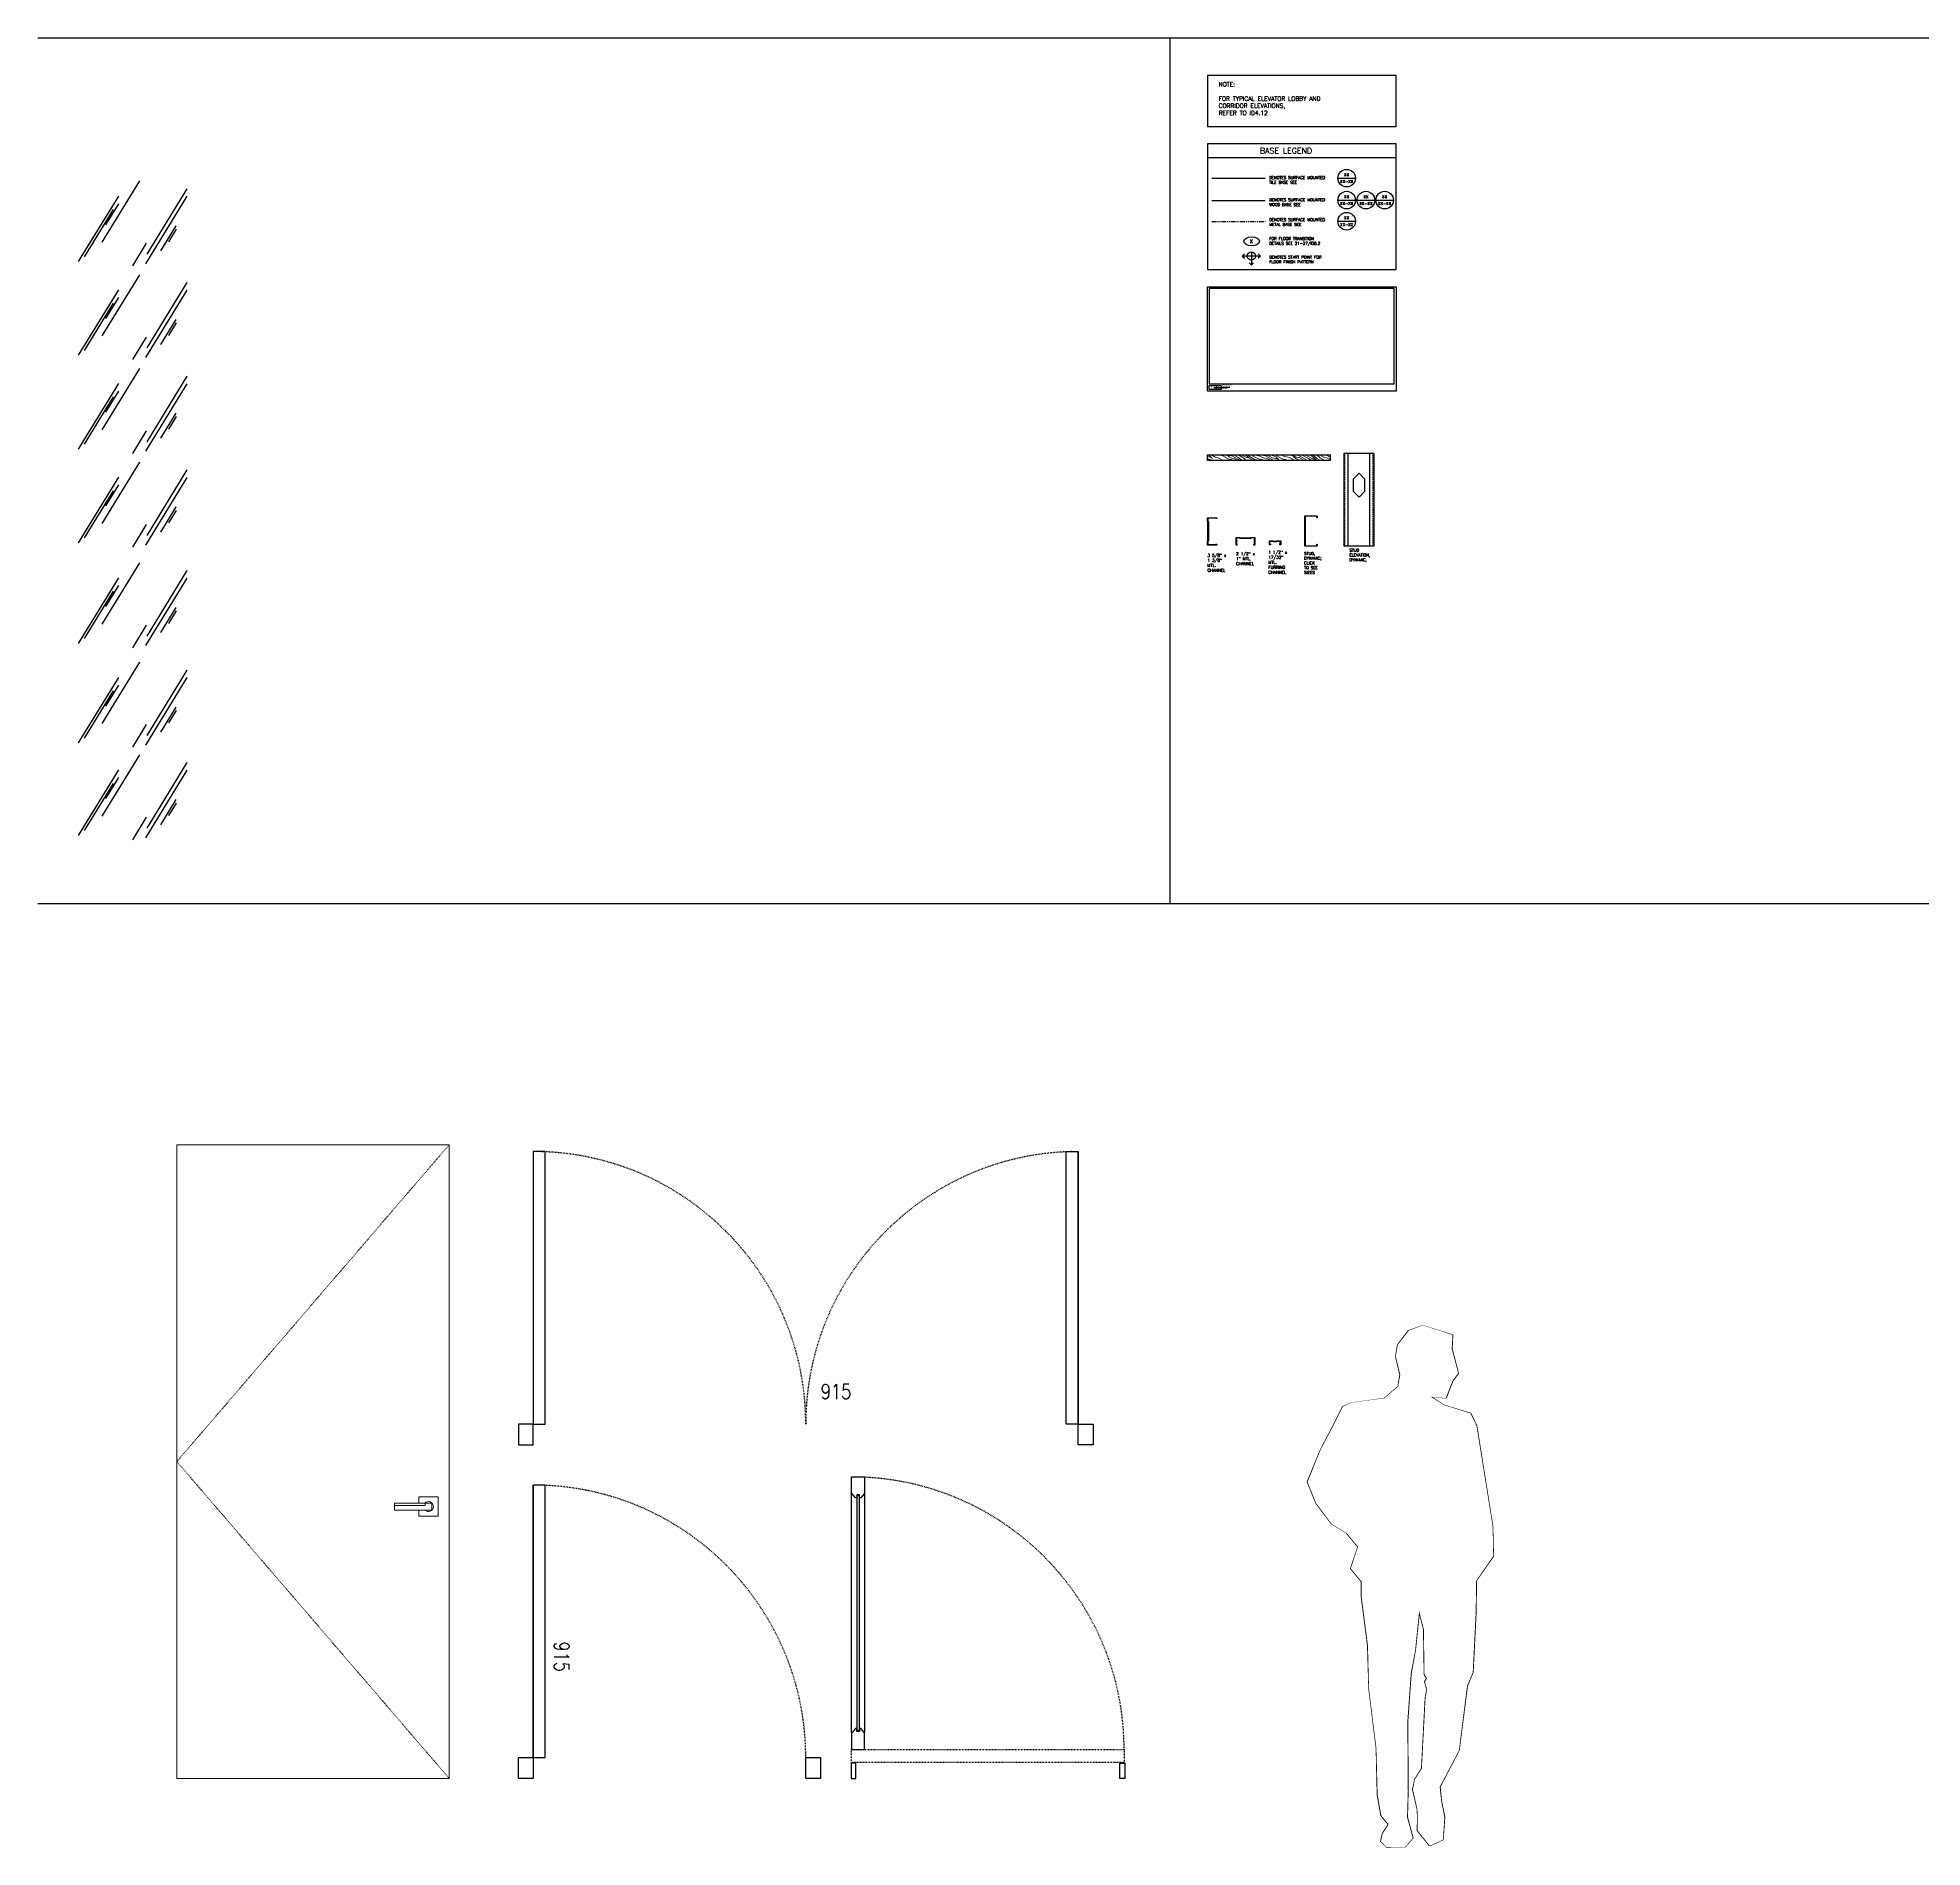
# Model space of a CAD drawing. Header units: inches. Extents: x -11160 to 9368, y -3485 to 2663.
# Drawn here: x -5045.3 to -4796.1, y 519.6 to 758.8 of the extents above; entities that cross this region are included whole.
import ezdxf
from ezdxf.enums import TextEntityAlignment as Align

# ---------------------------------------------------------------- set-up
doc = ezdxf.new("R2010")
doc.units = ezdxf.units.IN
doc.header["$MEASUREMENT"] = 0
doc.set_wipeout_variables(frame=1)
for name, pattern in [('AUDIT_D_150921172902-1', [0]), ('CENTER', [2, 1.25, -0.25, 0.25, -0.25]), ('HIDDEN2', [0.1875, 0.125, -0.0625]), ('SHIDDEN', [0.25, 0.19, -0.06]), ('Xref-ML-Base Legend$0$PHANTOM2', [1.25, 0.625, -0.125, 0.125, -0.125, 0.125, -0.125])]:
    doc.linetypes.add(name, pattern=pattern)
for name, color, linetype in [('A-GLAZ-001', 1, 'Continuous'), ('A-GLAZ-BLK', 7, 'Continuous'), ('S-MHID', 3, 'SHIDDEN'), ('S-MLTG', 1, 'Continuous'), ('SM-I-3-Green', 3, 'Continuous'), ('WIPEOUT', 6, 'AUDIT_D_150921172902-1')]:
    doc.layers.add(name, color=color, linetype=linetype)
for name, color, linetype, lineweight in [('SM-I-1-Red', 1, 'Continuous', 9), ('SM-I-5-Blue', 5, 'Continuous', 9), ('SM-I-8-Gray', 8, 'Continuous', 9)]:
    doc.layers.add(name, color=color, linetype=linetype, lineweight=lineweight)
doc.styles.add('ATTRIBUTES-1', font='romans.shx', dxfattribs={"height": 0.082031})
doc.styles.add('QALTEXT', font='ROMANS.shx', dxfattribs={"width": 0.8})
doc.styles.add('SHT_ARIAL', font='arial.ttf')
doc.styles.add('SMM-10', font='romans.shx', dxfattribs={"height": 20})
doc.styles.add('SMM-5', font='romans.shx', dxfattribs={"height": 10})
doc.styles.add('Xref-ML-Base Legend$0$MLM-5', font='romans.shx', dxfattribs={"height": 10})

# ---------------------------------------------------------------- blocks, each defined once
blk = doc.blocks.new('SMI-glazing_hatch1')
at = {"color": 0}
for p, q in [((-0.194, -0.535), (0.524, 0.637)), ((-0.644, -0.905), (0.123, 0.347)), ((-0.534, -0.813), (0.02, 0.091)), ((-0.123, -0.201), (0.123, 0.201))]:
    blk.add_line(p, q, dxfattribs=at)
blk = doc.blocks.new('SMI-glazing_hatch2')
at = {"color": 0}
for p, q in [((-0.395, -0.547), (0.395, 0.744)), ((-0.372, -0.363), (0.396, 0.889)), ((-0.113, -0.298), (0.181, 0.181)), ((0.04, -0.124), (0.187, 0.116)), ((-0.647, -0.586), (-0.383, -0.155))]:
    blk.add_line(p, q, dxfattribs=at)
blk = doc.blocks.new('SM_LEVER-ENTRY-2')
at = {"linetype": 'ByBlock'}
blk.add_lwpolyline([(32.5, 11.7), (32.5, 32.5), (-32.5, 32.5), (-32.5, -32.5), (32.5, -32.5), (32.5, -11.7)], dxfattribs=at)
blk.add_lwpolyline([(114.5, 3.9), (11, 3.9), (11, 11.7), (-11, 11.7), (-11, -11.7), (114.5, -11.7)], close=True, dxfattribs=at)
blk.add_lwpolyline([(11, 11.7), (114.5, 11.7), (114.5, 3.9), (11, 3.9)], close=True)
at = {"color": 0}
blk.add_lwpolyline([(11, 11.7), (114.5, 11.7), (114.5, 3.9)], dxfattribs=at)
blk.add_arc((0, 0), 16.8, 44.20368, 315.79632, dxfattribs=at)
blk = doc.blocks.new('*U218')
at = {"color": 0}
blk.add_lwpolyline([(7.7, 0), (924.4, 0), (924.4, 2133), (7.7, 2133)], close=True, dxfattribs=at)
at = {"color": 8, "linetype": 'CENTER'}
blk.add_lwpolyline([(924.4, 2133), (7.7, 1066.5), (924.4, 0)], dxfattribs=at)
at = {"layer": 'SM-I-1-Red', "color": 8, "xscale": -1}
blk.add_blockref('SM_LEVER-ENTRY-2', (854.4, 915), dxfattribs=at)
blk = doc.blocks.new('*U219')
at = {"layer": 'SM-I-8-Gray'}
h = blk.add_hatch(dxfattribs=at)
h.set_pattern_fill('LEGNO1', color=256, scale=2.5, angle=207.9998, style=0, pattern_type=2)
h.set_pattern_definition([(208, (0, 0), (1.1737, -2.2074), [0.5, -0.75, 0.25, -1]), (208, (-1.5158, -0.8768), (1.1737, -2.2074), [0.5, -2]), (208, (-1.2364, -0.8698), (1.1737, -2.2074), [0.25, -2.25]), (208, (0.007, -0.2794), (1.1737, -2.2074), [0.125, -1.75, 0.125, -0.5]), (208, (-0.707, -0.8006), (1.1737, -2.2074), [0.5, -0.75, 0.125, -1.125]), (208, (-0.1257, -0.5623), (1.1737, -2.2074), [0.375, -2.125]), (208, (-0.6482, -0.911), (1.1737, -2.2074), [0.75, -1.75]), (208, (0.0433, -0.614), (1.1737, -2.2074), [0.5, -2]), (208, (-0.8103, -1.1387), (1.1737, -2.2074), [1.25, -1.25]), (208, (-0.0894, -0.897), (1.1737, -2.2074), [0.25, -0.75, 0.5, -1]), (208, (-1.6052, -1.7737), (1.1737, -2.2074), [0.5, -2]), (208, (-1.1344, -1.5942), (1.1737, -2.2074), [0.25, -2.25]), (208, (-0.6636, -1.4146), (1.1737, -2.2074), [0.25, -2.25]), (208, (0.4695, -0.883), (1.1737, -2.2074), [0.5, -2]), (208, (-0.605, -1.525), (1.1737, -2.2074), [0.5, -2]), (208, (-0.5462, -1.6353), (1.1737, -2.2074), [0.5, -0.5, 0.5, -1]), (208, (-0.046, -1.511), (1.1737, -2.2074), [0.25, -1.25, 0.5, -0.5]), (208, (-0.4582, -1.801), (1.1737, -2.2074), [0.75, -1.75]), (208, (-0.3995, -1.9113), (1.1737, -2.2074), [0.5, -2]), (208, (0.5128, -1.497), (1.1737, -2.2074), [0.75, -1, 0.25, -0.5]), (208, (0.5715, -1.6073), (1.17367, -2.2074), [1.25, -1.25]), (208, (-0.7236, -2.3667), (1.1737, -2.2074), [0.25, -2.25]), (208, (-0.032, -2.0698), (1.1737, -2.2074), [0.5, -2]), (208, (0.4388, -1.8903), (1.1737, -2.2074), [0.25, -1, 0.25, -1]), (208, (0.6889, -1.828), (1.17367, -2.2074), [0.25, -0.75, 0.5, -1]), (208, (0.2767, -2.118), (1.1737, -2.2074), [0.25, -1.25, 0.25, -0.75]), (208, (-0.1354, -2.408), (1.1737, -2.2074), [0.75, -1.75]), (208, (0.8062, -2.0488), (1.17367, -2.2074), [0.5, -2]), (208, (-0.268, -2.6908), (1.1737, -2.2074), [0.25, -2.25]), (208, (-0.6803, -2.9808), (1.1737, -2.2074), [0.25, -2.25]), (222.036, (-1.45714, -0.9871), (-2.207373, -1.17367), [0.2575, -10.05026]), (222.036, (-1.4138, -1.60115), (-2.207373, -1.17367), [0.2575, -10.05026]), (222.036, (-0.48886, -2.8082), (-2.207373, -1.17367), [0.2575, -10.05026]), (222.036, (-0.2668, -1.62834), (-2.207373, -1.17367), [0.2575, -10.05026]), (222.036, (-0.5322, -2.1942), (-2.207373, -1.17367), [0.2575, -10.05026]), (222.036, (-0.84096, -2.146), (-2.207373, -1.17367), [0.2575, -10.05026]), (222.036, (0.4681, -1.94545), (-2.207373, -1.17367), [0.2575, -10.05026]), (222.036, (-0.4735, -2.30455), (-2.207373, -1.17367), [0.2575, -10.05026]), (222.036, (-1.3551, -1.7115), (-2.207373, -1.17367), [0.515, -9.79276]), (222.036, (-1.04635, -1.7597), (-2.207373, -1.17367), [0.515, -9.79276]), (222.036, (-0.98767, -1.8701), (-2.207373, -1.17367), [0.515, -9.79276]), (13.9636, (-0.7069, -0.8006), (2.207373, 1.17367), [0.2575, -0.515, 0.2575, -9.27776]), (13.9636, (-0.0894, -0.89695), (2.207373, 1.17367), [0.2575, -10.05026]), (13.9636, (0.4388, -1.89026), (2.207373, 1.17367), [0.515, -9.79276]), (42.036, (-1.5158, -0.87675), (2.207373, 1.17367), [0.2575, -10.05026]), (193.9636, (-1.9573, -1.1115), (-2.207373, -1.17367), [0.2575, -10.05026]), (193.9636, (-0.8843, -1.53197), (-2.207373, -1.17367), [0.2575, -10.05026]), (193.9636, (-1.1204, -2.153), (-2.207373, -1.17367), [0.2575, -10.05026]), (193.9636, (-0.1494, -1.8491), (-2.207373, -1.17367), [0.2575, -10.05026]), (193.9636, (0.21804, -2.00763), (-2.207373, -1.17367), [0.2575, -10.05026]), (193.9636, (0.056, -2.23537), (-2.207373, -1.17367), [0.2575, -10.05026]), (193.9636, (-0.1494, -1.8491), (-2.207373, -1.17367), [0.2575, -10.05026]), (193.9636, (-0.63557, -2.5323), (-2.207373, -1.17367), [1.03, -9.27776]), (193.9636, (-0.1034, -0.3381), (-2.207373, -1.17367), [1.03, -9.27776]), (193.9636, (-0.2361, -0.621), (-2.207373, -1.17367), [1.03, -9.27776]), (193.9636, (-0.39814, -0.84876), (-2.207373, -1.17367), [0.2575, -0.515, 0.515, -9.02026]), (193.9636, (-0.3101, -1.0143), (-2.207373, -1.17367), [0.515, -0.515, 0.515, -8.76276]), (193.9636, (0.028, -1.1177), (-2.207373, -1.17367), [1.03, -9.27776]), (193.9636, (0.33676, -1.16587), (-2.207373, -1.17367), [1.03, -9.27776]), (193.9636, (0.39544, -1.27624), (-2.207373, -1.17367), [1.03, -9.27776]), (193.9636, (-0.7976, -2.76), (-2.207373, -1.17367), [0.2575, -10.05026]), (193.9636, (-0.901, -3.0981), (-2.207373, -1.17367), [0.515, -9.79276]), (193.9636, (0.36475, -2.28355), (-2.207373, -1.173672), [0.515, -9.79276]), (193.9636, (-0.4415, -0.23473), (-2.207373, -1.17367), [1.03, -9.27776]), (193.9636, (-0.9443, -2.4841), (-2.207373, -1.17367), [0.7725, -9.53526]), (193.9636, (-1.2531, -2.4359), (-2.207373, -1.17367), [1.545, -8.76276])])
h.paths.add_polyline_path([(0, 0), (-10.25, 0), (-10.25, -0.47), (0, -0.47)])
at = {"color": 0}
blk.add_lwpolyline([(0, 0), (-10.25, 0), (-10.25, -0.47), (0, -0.47)], close=True, dxfattribs=at)
blk = doc.blocks.new('SMI-3-5_8-mtl_chan')
at = {"color": 0}
for points in [[(1.12, 0.06), (1.12, 0.12), (1.25, 0.12), (1.25, 0), (0, 0), (0, 0.5), (0.06, 0.56), (0.06, 3.06), (0, 3.12), (0, 3.62), (1.25, 3.62), (1.25, 3.5), (1.12, 3.5), (1.12, 3.56)], [(1.19, 3.56), (0.06, 3.56), (0.06, 3.15), (0.12, 3.09), (0.12, 0.54), (0.06, 0.47), (0.06, 0.06), (1.19, 0.06)]]:
    blk.add_lwpolyline(points, dxfattribs=at)
blk = doc.blocks.new('SMI-2-1_2-mtl_chan')
at = {"color": 0, "ltscale": 0.5}
blk.add_lwpolyline([(0.06, -1), (0.06, -0.88), (0.12, -0.88), (0.12, -1), (0, -1), (0, 0), (0.5, 0), (0.56, -0.06), (1.94, -0.06), (2, 0), (2.5, 0), (2.5, -1), (2.37, -1), (2.37, -0.88), (2.44, -0.88), (2.44, -1), (2.44, -0.06), (2.03, -0.06), (1.96, -0.12), (0.54, -0.12), (0.47, -0.06), (0.06, -0.06), (0.06, -0.88)], dxfattribs=at)
blk = doc.blocks.new('SMI-1-1_2-mtl_chan')
for p, q in [((0, 0), (0.5, 0)), ((0, -0.53), (0, 0)), ((0.5, 0), (0.56, -0.06)), ((0.94, -0.06), (1, 0)), ((1, 0), (1.5, 0)), ((1, 0), (1.5, 0)), ((1.5, 0), (1.5, -0.53)), ((0.13, -0.53), (0, -0.53)), ((0.06, -0.53), (0.06, -0.06)), ((0.06, -0.06), (0.47, -0.06)), ((0.06, -0.41), (0.13, -0.41)), ((0.13, -0.41), (0.13, -0.53)), ((0.47, -0.06), (0.54, -0.12)), ((0.54, -0.12), (0.96, -0.12)), ((0.56, -0.06), (0.94, -0.06)), ((1.03, -0.06), (0.96, -0.12)), ((1.03, -0.06), (1.44, -0.06)), ((1.38, -0.41), (1.44, -0.41)), ((1.38, -0.53), (1.38, -0.41)), ((1.5, -0.53), (1.38, -0.53)), ((1.44, -0.53), (1.44, -0.06))]:
    blk.add_line(p, q)
blk = doc.blocks.new('SMI-startout')
at = {"color": 4}
for p, q in [((-0.249, 0), (-0.19, 0.059)), ((0.249, 0), (0.19, 0.059)), ((-0.249, 0), (-0.19, -0.059)), ((0, -0.249), (-0.059, -0.19)), ((0, -0.249), (0.059, -0.19)), ((0.249, 0), (0.19, -0.059))]:
    blk.add_line(p, q, dxfattribs=at)
for p, q in [((0.249, 0), (-0.249, 0)), ((0, 0.113), (0, -0.249))]:
    blk.add_line(p, q)
blk.add_circle((0, 0), 0.113)
blk = doc.blocks.new('SMI-threshold_type')
at = {"color": 3}
blk.add_ellipse((0, 0), major_axis=(4.38, 0), ratio=0.581778, dxfattribs=at)
at = {"color": 2, "style": 'ATTRIBUTES-1'}
blk.add_attdef('THRESHOLD_NO.', text='', height=2, dxfattribs=at).set_placement((-0.2, -1.1), align=Align.CENTER)
blk = doc.blocks.new('*U133')
at = {"color": 1, "linetype": 'Continuous'}
blk.add_line((0.00133, 0.00078), (0.003, 0.00078), dxfattribs=at)
at = {"color": 5}
blk.add_lwpolyline([(0.03987, 0.02188), (0.00039, 0.02188), (0.00039, 0.00155), (0.03987, 0.00155)], close=True, dxfattribs=at)
at = {"color": 2, "linetype": 'Continuous'}
blk.add_lwpolyline([(0.0029, 0.00036), (0.00039, 0.00036), (0.00039, 0.00119), (0.0029, 0.00119)], close=True, dxfattribs=at)
at = {"color": 1, "linetype": 'Continuous', "const_width": 0.0000336}
blk.add_lwpolyline([(0.00133, 0.00112), (0.00133, 0.00044)], dxfattribs=at)
at = {"layer": 'Defpoints'}
blk.add_lwpolyline([(0, 0.02227), (0.04026, 0.02227), (0.04026, 0), (0, 0)], close=True, dxfattribs=at)
at = {"color": 1, "style": 'SHT_ARIAL'}
blk.add_attdef('NO', text='', height=0.000405, dxfattribs=at).set_placement((0.00086, 0.00077), align=Align.MIDDLE)
at = {"color": 1, "linetype": 'Continuous', "style": 'SHT_ARIAL'}
for tag, p in [('SHEET', (0.00217, 0.00098)), ('SCALE', (0.00217, 0.00057))]:
    blk.add_attdef(tag, text='', height=0.000179, dxfattribs=at).set_placement(p, align=Align.MIDDLE)
at = {"color": 1, "style": 'SHT_ARIAL'}
for tag, p in [('TITLE3', (0.00301, 0.00119)), ('%%UTITLE2', (0.00301, 0.00085)), ('%%OTITLE1', (0.00301, 0.00046))]:
    blk.add_attdef(tag, p, '', height=0.000252, dxfattribs=at)
blk = doc.blocks.new('*U134')
at = {"linetype": 'ByBlock'}
blk.add_line((915, 0), (915, 915), dxfattribs=at)
for points in [[(-915, 0), (-875, 0), (-875, 915), (-915, 915)], [(915, 0), (875, 0), (875, 915), (915, 915)], [(-915, -70), (-915, 0), (-965, 0), (-965, -70)], [(915, -70), (915, 0), (965, 0), (965, -70)]]:
    blk.add_lwpolyline(points, close=True, dxfattribs=at)
at = {"color": 252, "linetype": 'HIDDEN2'}
for centre, start, end in [((-915, 0), 0, 88.6081), ((915, 0), 91.3919, 180)]:
    blk.add_arc(centre, 915, start, end, dxfattribs=at)
at = {"layer": 'Defpoints', "linetype": 'ByBlock', "insert": (50.1, 133.9), "char_height": 50, "attachment_point": 1, "style": 'QALTEXT'}
blk.add_mtext('915', dxfattribs=at)
blk = doc.blocks.new('*U135')
at = {"linetype": 'ByBlock'}
blk.add_line((-50, -35), (-50, -950), dxfattribs=at)
for points in [[(-1015, -35), (-1015, 35), (-965, 35), (-965, -35)], [(-50, -35), (-50, 35), (0, 35), (0, -35)], [(-50, -35), (-90, -35), (-90, -950), (-50, -950)]]:
    blk.add_lwpolyline(points, close=True, dxfattribs=at)
at = {"color": 253, "linetype": 'HIDDEN2'}
blk.add_arc((-50, -35), 915, 180, 268.6081, dxfattribs=at)
at = {"layer": 'Defpoints', "linetype": 'ByBlock', "insert": (-120.5, -322.3), "char_height": 50, "attachment_point": 9, "rotation": 90, "style": 'QALTEXT', "bg_fill": 2}
blk.add_mtext('915', dxfattribs=at)
blk = doc.blocks.new('*U136')
at = {"color": 253}
for p, q in [((2, 109.5), (2, 910.2)), ((45.8, 910.2), (45.8, 109.5))]:
    blk.add_line(p, q, dxfattribs=at)
at = {"color": 2}
for points in [[(20.7, 896.8), (14.5, 896.8), (3.3, 910.2), (2, 910.2), (2, 967.4), (45.8, 967.4), (45.8, 910.2), (44.5, 910.2), (33.3, 896.8), (27.1, 896.8)], [(20.7, 123), (14.5, 123), (3.3, 109.5), (2, 109.5), (2, 52.4), (45.8, 52.4), (45.8, 109.5), (44.5, 109.5), (33.3, 123), (27.1, 123)]]:
    blk.add_lwpolyline(points, dxfattribs=at)
at = {"color": 1}
blk.add_lwpolyline([(27.1, 905.5), (27.1, 114.3), (20.7, 114.3), (20.7, 905.5)], close=True, dxfattribs=at)
at = {"color": 2}
for points in [[(0, -44.9), (15.9, -44.9), (15.9, 5.9), (0, 5.9)], [(919, -44.9), (903.1, -44.9), (903.1, 5.9), (919, 5.9)]]:
    blk.add_lwpolyline(points, close=True, dxfattribs=at)
at = {"color": 253, "linetype": 'HIDDEN2', "ltscale": 0.125}
blk.add_lwpolyline([(917, 8.6), (2, 8.6), (2, 52.4), (917, 52.4)], close=True, dxfattribs=at)
at = {"color": 253, "linetype": 'HIDDEN2'}
blk.add_arc((2, 52.4), 915, 0, 87.25692, dxfattribs=at)
at = {"layer": 'A-GLAZ-001'}
for points in [[(28.7, 896.8), (28.7, 907.1), (19.1, 907.1), (19.1, 896.8)], [(28.7, 123), (28.7, 112.7), (19.1, 112.7), (19.1, 123)]]:
    blk.add_lwpolyline(points, dxfattribs=at)
blk = doc.blocks.new('*U138')
at = {"linetype": 'ByBlock'}
blk.add_lwpolyline([(-0.5625, -1.625), (-0.7647, -1.625, -0.41421356), (-0.8125, -1.5772), (-0.8125, -0.0478, -0.41421356), (-0.7647, 0), (3.1397, 0, -0.41421356), (3.1875, -0.0478), (3.1875, -1.5772, -0.41421356), (3.1397, -1.625), (2.9375, -1.625), (2.9375, -1.5772), (3.1397, -1.5772), (3.1397, -0.0478), (-0.7647, -0.0478), (-0.7647, -1.5772), (-0.5625, -1.5772)], format="xyb", close=True, dxfattribs=at)
blk = doc.blocks.new('*U139')
at = {"color": 3}
blk.add_lwpolyline([(0, 6.42), (-0.74, 7.17), (-0.74, 8.83), (0, 9.58), (0.74, 8.83), (0.74, 7.17)], close=True, dxfattribs=at)
at = {"layer": 'S-MHID'}
for p, q in [((-1.88, 0, 0.11), (-1.87, 12.18, 0.18)), ((1.88, 0, 0.11), (1.87, 12.18, 0.18))]:
    blk.add_line(p, q, dxfattribs=at)
at = {"layer": 'S-MLTG'}
for p, q in [((-1.44, 0), (-1.44, 12.18)), ((1.44, 0), (1.44, 12.18))]:
    blk.add_line(p, q, dxfattribs=at)
blk.add_lwpolyline([(-2, 12.18), (-2, 0), (2, 0), (2, 12.18)], close=True, dxfattribs=at)
blk = doc.blocks.new('SMI-reference-bubble')
at = {"color": 3}
blk.add_line((-0.253, 0), (0.253, 0), dxfattribs=at)
blk.add_circle((0, 0), 0.253, dxfattribs=at)
at = {"color": 2, "style": 'ATTRIBUTES-1'}
for tag, p in [('NO', (0, 0.096)), ('PAGE', (0, -0.096))]:
    blk.add_attdef(tag, text='', height=0.082, dxfattribs=at).set_placement(p, align=Align.MIDDLE_CENTER)
blk = doc.blocks.new('scale figure 2')
at = {"layer": 'WIPEOUT', "color": 2}
blk.add_lwpolyline([(-9728.4, 15530.9), (-9685.5, 15546.9), (-9594.6, 15517.5), (-9597.1, 15475.1), (-9577.2, 15400.1), (-9593.9, 15378), (-9615.6, 15323.3), (-9661.6, 15327.5), (-9620.5, 15301.8), (-9539.6, 15276.7), (-9520.9, 15238), (-9471.4, 14929.5), (-9469.5, 14838.5), (-9521.9, 14763), (-9523.4, 14667), (-9532.5, 14481.4), (-9549.9, 14440.2), (-9575, 14241.4), (-9634, 14129.5), (-9629.6, 14087.7), (-9619.6, 14036.1), (-9623.9, 13967.3), (-9664.3, 13948.8), (-9701.7, 13995.5), (-9701.1, 14033.6), (-9702.4, 14060.6), (-9716.1, 14121.4), (-9710.6, 14151.6), (-9688.8, 14186), (-9677.4, 14402.6), (-9672.5, 14429.6), (-9679.3, 14451.7), (-9673.1, 14462.8), (-9680.6, 14475.1), (-9682.6, 14613.4), (-9697, 14669.3), (-9709.3, 14550), (-9722.9, 14476.9), (-9733.3, 14330), (-9731.8, 14116.1), (-9734.2, 14036.2), (-9716.8, 13972.3), (-9741, 13944), (-9796.4, 13944.6), (-9814.4, 13961.8), (-9809.5, 13985.1), (-9790.7, 14014.5), (-9813.3, 14041.7), (-9824.5, 14105), (-9828.4, 14248.8), (-9851, 14430.7), (-9854.3, 14563.4), (-9873.7, 14714), (-9873.8, 14760), (-9907, 14800.6), (-9884.7, 14867.2), (-9919.4, 14908.7), (-9965.4, 14936.9), (-10013.4, 15000.8), (-10039.6, 15065.9), (-9999.3, 15165.5), (-9962, 15236.2), (-9931, 15297.7), (-9904.9, 15309.4), (-9803.5, 15323.1), (-9761.8, 15358.8), (-9755, 15395), (-9768.8, 15451.6), (-9762.6, 15487.2)], close=True, dxfattribs=at)
at = {"color": 2}
blk.add_wipeout([(-9728.4, 15530.9), (-9685.5, 15546.9), (-9594.6, 15517.5), (-9597.1, 15475.1), (-9577.2, 15400.1), (-9593.9, 15378), (-9615.6, 15323.3), (-9661.6, 15327.5), (-9620.5, 15301.8), (-9539.6, 15276.7), (-9520.9, 15238), (-9471.4, 14929.5), (-9469.5, 14838.5), (-9521.9, 14763), (-9523.4, 14667), (-9532.5, 14481.4), (-9549.9, 14440.2), (-9575, 14241.4), (-9634, 14129.5), (-9629.6, 14087.7), (-9619.6, 14036.1), (-9623.9, 13967.3), (-9664.3, 13948.8), (-9701.7, 13995.5), (-9701.1, 14033.6), (-9702.4, 14060.6), (-9716.1, 14121.4), (-9710.6, 14151.6), (-9688.8, 14186), (-9677.4, 14402.6), (-9672.5, 14429.6), (-9679.3, 14451.7), (-9673.1, 14462.8), (-9680.6, 14475.1), (-9682.6, 14613.4), (-9697, 14669.3), (-9709.3, 14550), (-9722.9, 14476.9), (-9733.3, 14330), (-9731.8, 14116.1), (-9734.2, 14036.2), (-9716.8, 13972.3), (-9741, 13944), (-9796.4, 13944.6), (-9814.4, 13961.8), (-9809.5, 13985.1), (-9790.7, 14014.5), (-9813.3, 14041.7), (-9824.5, 14105), (-9828.4, 14248.8), (-9851, 14430.7), (-9854.3, 14563.4), (-9873.7, 14714), (-9873.8, 14760), (-9907, 14800.6), (-9884.7, 14867.2), (-9919.4, 14908.7), (-9965.4, 14936.9), (-10013.4, 15000.8), (-10039.6, 15065.9), (-9999.3, 15165.5), (-9962, 15236.2), (-9931, 15297.7), (-9904.9, 15309.4), (-9803.5, 15323.1), (-9761.8, 15358.8), (-9755, 15395), (-9768.8, 15451.6), (-9762.6, 15487.2)], dxfattribs=at)

msp = doc.modelspace()

# ---------------------------------------------------------------- linework, layer by layer
at = {"color": 2}
for p, q in [((-5045.28445, 758.83821), (-4745.94587, 758.83821)), ((-4895.61516, 758.83821), (-4895.61516, 644.37208)), ((-5045.28445, 644.37208), (-4745.94587, 644.37208))]:
    msp.add_line(p, q, dxfattribs=at)
at = {"color": 4}
msp.add_line((-4890.62704, 742.99475), (-4865.69374, 742.99475), dxfattribs=at)
at = {"color": 6}
for points in [[(-4890.62704, 747.08885), (-4865.69374, 747.08885), (-4865.69374, 753.85009), (-4890.62704, 753.85009)], [(-4890.62704, 728.20409), (-4865.69374, 728.20409), (-4865.69374, 744.79284), (-4890.62704, 744.79284)]]:
    msp.add_lwpolyline(points, close=True, dxfattribs=at)
at = {"color": 3}
for points in [[(-4890.04034, 740.26264), (-4882.98852, 740.26264)], [(-4890.04034, 737.31622), (-4882.98852, 737.31622)]]:
    msp.add_lwpolyline(points, dxfattribs=at)
at = {"color": 3, "linetype": 'Xref-ML-Base Legend$0$PHANTOM2'}
msp.add_lwpolyline([(-4890.04034, 734.52627), (-4882.98852, 734.52627)], dxfattribs=at)

# ---------------------------------------------------------------- block references
for name, p, xscale, yscale, zscale, values in [('SMI-reference-bubble', (-4872.21649, 740.26611, -0.00087), 4.607999999999979, 4.607999999999979, 4.607999999999979, {'NO': 'XX', 'PAGE': 'XX-XX'}), ('SMI-reference-bubble', (-4872.21649, 737.36014, -0.00087), 4.607999999999979, 4.607999999999979, 4.607999999999979, {'NO': 'XX', 'PAGE': 'XX-XX'}), ('SMI-reference-bubble', (-4869.67195, 737.36014, -0.00087), 4.607999999999979, 4.607999999999979, 4.607999999999979, {'NO': 'XX', 'PAGE': 'XX-XX'}), ('SMI-reference-bubble', (-4867.19712, 737.36014, -0.00087), 4.607999999999979, 4.607999999999979, 4.607999999999979, {'NO': 'XX', 'PAGE': 'XX-XX'}), ('SMI-reference-bubble', (-4872.21649, 734.5702, -0.00087), 4.607999999999979, 4.607999999999979, 4.607999999999979, {'NO': 'XX', 'PAGE': 'XX-XX'}), ('*U133', (-4890.62704, 712.11597), 619.3536000000436, 619.3536000000436, 619.3536000000436, {'SHEET': 'ID000', 'SCALE': 'SCALE 1:1', 'NO': '1', '%%UTITLE2': '%%uLOCATION', '%%OTITLE1': '%%oDETAIL', 'TITLE3': '%%LOCATION'})]:
    msp.add_blockref(name, p, dxfattribs=dict(xscale=xscale, yscale=yscale, zscale=zscale)).add_auto_attribs(values)
at = {"color": 8, "true_color": 0x808080, "xscale": 6.912000000000197, "yscale": 6.912000000000197, "zscale": 6.912000000000197}
for name, p in [('SMI-glazing_hatch1', (-5035.41954, 735.49558)), ('SMI-glazing_hatch2', (-5028.23972, 732.7219))]:
    msp.add_blockref(name, p, dxfattribs=at)
at = {"color": 2, "xscale": 4.8, "yscale": 4.8, "zscale": 4.8}
msp.add_blockref('SMI-startout', (-4884.82106, 729.96482), dxfattribs=at)
ref = msp.add_blockref('SMI-threshold_type', (-4884.77802, 731.92366, -0.00087), dxfattribs=dict(xscale=0.2362204724409449, yscale=0.2362204724409449, zscale=0.2362204724409449))
ref.add_attrib('TRASH_NO.', 'X', dxfattribs={"color": 2, "height": 0.4725, "style": 'ATTRIBUTES-1'}).set_placement((-4884.81973, 731.66985, -0.00087), align=Align.CENTER)
at = {"color": 8, "true_color": 0x737373, "xscale": 6.912000000000197, "yscale": 6.912000000000197, "zscale": 6.912000000000197}
for name, p in [('SMI-glazing_hatch1', (-5035.41954, 723.10202)), ('SMI-glazing_hatch2', (-5028.23972, 720.32834))]:
    msp.add_blockref(name, p, dxfattribs=at)
at = {"color": 251, "true_color": 0x666666, "xscale": 6.912000000000197, "yscale": 6.912000000000197, "zscale": 6.912000000000197}
for name, p in [('SMI-glazing_hatch1', (-5035.41954, 710.70846)), ('SMI-glazing_hatch2', (-5028.23972, 707.93478))]:
    msp.add_blockref(name, p, dxfattribs=at)
at = {"color": 251, "true_color": 0x595959, "xscale": 6.912000000000197, "yscale": 6.912000000000197, "zscale": 6.912000000000197}
for name, p in [('SMI-glazing_hatch1', (-5035.41954, 698.3149)), ('SMI-glazing_hatch2', (-5028.23972, 695.54122))]:
    msp.add_blockref(name, p, dxfattribs=at)
for name, p in [('*U139', (-4870.58182, 691.6617)), ('SMI-3-5_8-mtl_chan', (-4890.62704, 691.75879))]:
    msp.add_blockref(name, p)
at = {"rotation": 90}
msp.add_blockref('*U138', (-4877.75791, 692.4264), dxfattribs=at)
at = {"color": 0}
msp.add_blockref('SMI-2-1_2-mtl_chan', (-4886.84739, 692.75879), dxfattribs=at)
at = {"color": 0, "ltscale": 0.5}
msp.add_blockref('SMI-1-1_2-mtl_chan', (-4882.43824, 692.33331), dxfattribs=at)
at = {"color": 251, "true_color": 0x4d4d4d, "xscale": 6.912000000000197, "yscale": 6.912000000000197, "zscale": 6.912000000000197}
for name, p in [('SMI-glazing_hatch1', (-5035.41954, 685.0145)), ('SMI-glazing_hatch2', (-5028.23972, 682.24081))]:
    msp.add_blockref(name, p, dxfattribs=at)
at = {"color": 250, "true_color": 0x404040, "xscale": 6.912000000000197, "yscale": 6.912000000000197, "zscale": 6.912000000000197}
for name, p in [('SMI-glazing_hatch1', (-5035.41954, 671.86523)), ('SMI-glazing_hatch2', (-5028.23972, 669.09155))]:
    msp.add_blockref(name, p, dxfattribs=at)
at = {"color": 250, "true_color": 0x333333, "xscale": 6.912000000000197, "yscale": 6.912000000000197, "zscale": 6.912000000000197}
for name, p in [('SMI-glazing_hatch1', (-5035.41954, 659.62281)), ('SMI-glazing_hatch2', (-5028.23972, 656.84913))]:
    msp.add_blockref(name, p, dxfattribs=at)
at = {"xscale": 0.03937007874015748, "yscale": 0.03937007874015748, "zscale": 0.03937007874015748}
msp.add_blockref('*U134', (-4943.73496, 575.54858), dxfattribs=at)
at = {"xscale": 0.03937007874015748, "yscale": 0.03937007874015748, "zscale": 0.03937007874015748, "rotation": 179.9963342740721}
msp.add_blockref('*U135', (-4981.727, 530.07173), dxfattribs=at)
at = {"layer": 'A-GLAZ-BLK', "xscale": 0.03937007874015748, "yscale": 0.03937007874015748, "zscale": 0.03937007874015748}
msp.add_blockref('*U136', (-4937.75034, 530.46084), dxfattribs=at)
at = {"layer": 'SM-I-1-Red', "color": 1, "xscale": 0.03927809257488567, "yscale": 0.03927809257488567, "zscale": 0.03927809257488567}
msp.add_blockref('*U218', (-5027.18685, 528.69378), dxfattribs=at)
at = {"layer": 'SM-I-3-Green', "xscale": -1.583330166666392, "yscale": 1.583330166666304, "zscale": 1.583330166666667, "rotation": 359.9998051537779}
msp.add_blockref('*U219', (-4890.62704, 703.67788), dxfattribs=at)
at = {"layer": 'SM-I-5-Blue', "xscale": 0.04305535693666301, "yscale": 0.04305535693666301, "zscale": 0.04305535693666301}
msp.add_blockref('scale figure 2', (-4445.12632, -80.7823), dxfattribs=at)

# ---------------------------------------------------------------- texts
at = {"color": 2, "linetype": 'Continuous', "attachment_point": 1}
for s, insert, char_height, width, style in [('\\pxql;NOTE:\\P\\PFOR TYPICAL ELEVATOR LOBBY AND CORRIDOR ELEVATIONS, \\PREFER TO ID4.12', (-4889.1428, 752.95524), 0.5669291, 15.2108585, 'SMM-10'), ('DENOTES SURFACE MOUNTED TILE BASE SEE', (-4882.46135, 740.53186), 0.3779528, 9.1653543, 'SMM-5'), ('DENOTES SURFACE MOUNTED WOOD BASE SEE', (-4882.46135, 737.58544), 0.3779528, 9.1653543, 'SMM-5'), ('DENOTES SURFACE MOUNTED METAL BASE SEE', (-4882.46135, 734.96164), 0.3779528, 9.1653543, 'Xref-ML-Base Legend$0$MLM-5'), ('FOR FLOOR TRANSITION \\PDETAILS SEE 21-27/ID6.2', (-4882.46135, 732.4626), 0.3779528, 9.1653543, 'SMM-5'), ('DENOTES START POINT FOR FLOOR FINISH PATTERN', (-4882.46135, 730.01505), 0.3779528, 9.1653543, 'SMM-5')]:
    msp.add_mtext(s, dxfattribs=dict(at, insert=insert, char_height=char_height, width=width, style=style))
at = {"color": 2, "linetype": 'Continuous', "insert": (-4880.23334, 743.8938), "char_height": 0.7559055, "attachment_point": 5, "style": 'SMM-10'}
msp.add_mtext('BASE LEGEND', dxfattribs=at)
at = {"color": 2, "attachment_point": 1, "style": 'SMM-5'}
for s, insert, char_height, width in [('3 5/8" x 1 3/8" MTL. CHANNEL', (-4890.62704, 690.59759), 0.3937008, 2.8719286), ('2 1/2" x 1" MTL. CHANNEL', (-4886.84739, 690.79444), 0.3937008, 2.8719286), ('1 1/2" x 17/32" MTL. FURRING CHANNEL', (-4882.57941, 690.99326), 0.3937008, 2.8719286), ('\\pxt5;STUD,\\PDYNAMIC;\\PCLICK\\PTO SEE SIZES', (-4877.84592, 690.83745), 0.3779528, 2.7570515), ('\\pxt5;STUD\\PELEVATION,\\PDYNAMIC;', (-4871.85615, 691.25604), 0.377953, 2.7570515)]:
    msp.add_mtext(s, dxfattribs=dict(at, insert=insert, char_height=char_height, width=width))

doc.saveas('drawing.dxf')
